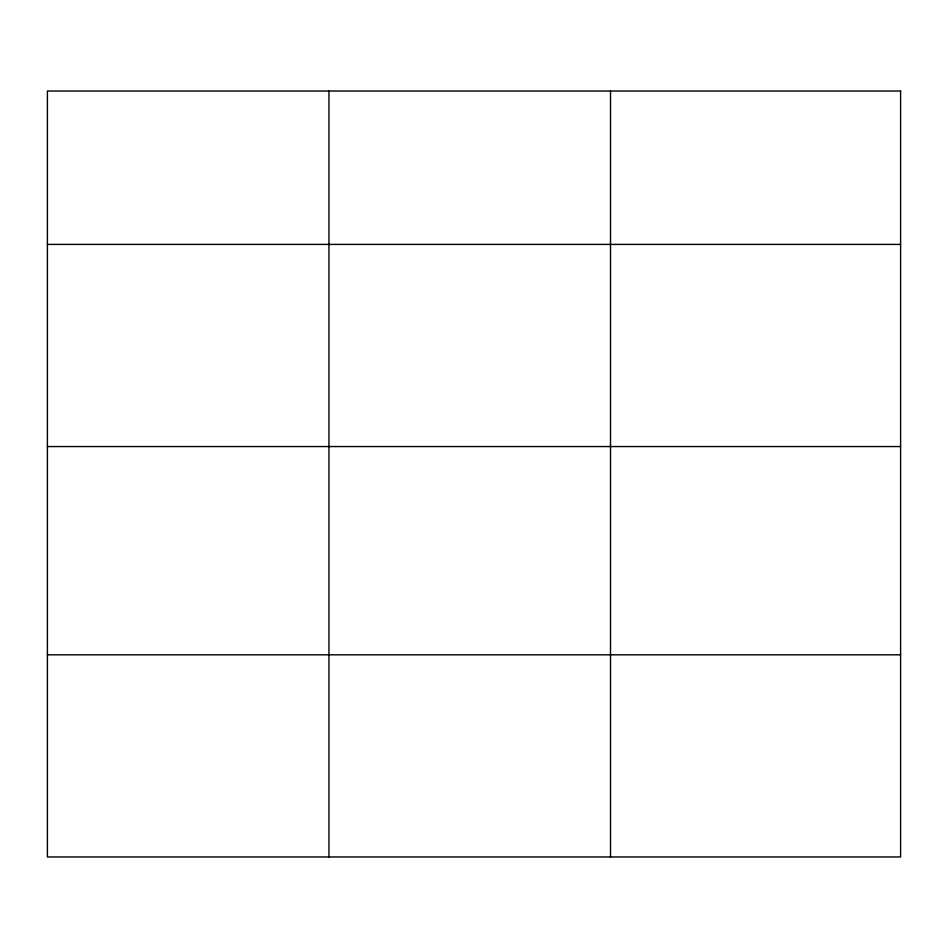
<?xml version="1.0" encoding="UTF-8"?>
<svg xmlns="http://www.w3.org/2000/svg" width="948" height="948" viewBox="0 0 948 948"><rect width="100%" height="100%" fill="white"/><g stroke="black" fill="none" stroke-linecap="round" stroke-linejoin="round"><path stroke-width="1.42" d="M47.4 244.406L900.6 244.406M47.4 446.555L900.6 446.555M47.4 654.819L900.6 654.819M610.512 91.032L610.512 856.968M328.956 91.032L328.956 856.968M900.6 91.032L47.4 91.032L47.4 856.968L900.6 856.968L900.6 91.032"/></g></svg>
